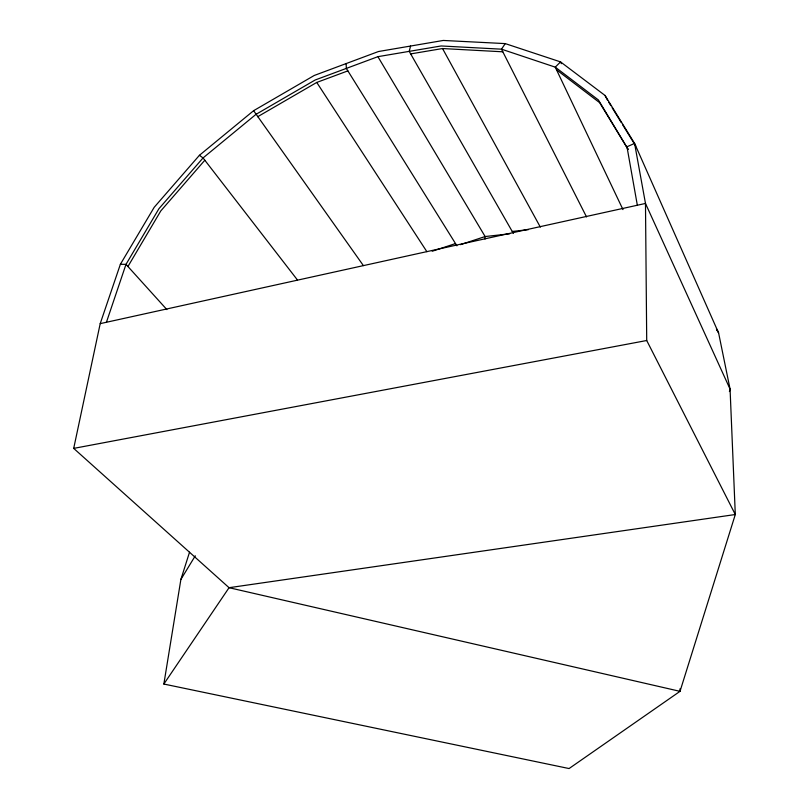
<?xml version="1.0" encoding="UTF-8"?>
<svg xmlns="http://www.w3.org/2000/svg" width="809" height="809" viewBox="0 0 809 809"><rect width="100%" height="100%" fill="white"/><g stroke="black" fill="none" stroke-linecap="round" stroke-linejoin="round"><path stroke-width="1.21" d="M485.046 239.049L485.127 236.541L377.894 56.67L315.166 80L255.968 114.362L203.049 157.937L158.928 208.712L125.992 264.361L106.424 322.265M679.964 688.833L680.015 691.341L229.058 587.698L73.7 448.388L100.205 323.64L120.379 264.28L154.206 207.286L199.418 155.308L253.611 110.691L314.226 75.48L378.47 51.523L443.281 40.45L505.251 43.605L560.536 61.889L605.031 95.452L634.58 143.405L718.604 332.944L730.072 389.119L735.3 514.524L680.015 691.341L569.071 768.55L163.853 684.04L180.892 579.416L189.539 552.183M410.567 46.042L409.212 51.371L513.341 233.397M729.415 391.556L730.072 389.119L645.481 203.443L634.58 143.405L626.965 146.783L637.34 205.243M127.933 266.515L160.789 210.927L204.819 160.233M180.892 579.416L195.282 555.803M505.251 43.605L501.489 49.177L441.127 45.961L377.894 56.67M163.853 684.04L229.058 587.698L735.3 514.524L646.715 340.508L645.481 203.443L100.205 323.64M257.646 116.729L316.754 82.437L347.87 70.879M432.239 251.235L455.518 243.56M460.452 244.662L485.127 236.541L509.66 233.811M73.7 448.388L646.715 340.508M410.659 53.91L442.533 48.54L502.824 51.806M512.239 231.455L528.469 229.635M120.379 264.28L125.992 264.361L166.876 309.594M199.418 155.308L203.049 157.937L297.399 279.924M556.531 69.817L599.641 102.672L628.168 149.453L598.417 99.982L555.257 67.147L501.489 49.177L586.525 216.923M363.403 265.615L253.611 110.691M316.754 82.437L426.899 251.71M456.923 245.825L346.333 68.411L346.141 63.577M607.559 100.276L605.031 95.452M608.864 102.409L610.835 105.605M612.15 107.739L621.332 122.655M622.647 124.778L635.773 146.085M716.43 328.798L717.725 330.962M716.673 329.708L718.604 332.944M442.533 48.54L540.351 227.127M622.981 209.602L555.257 67.147L560.536 61.889L561.375 63.668"/></g></svg>
